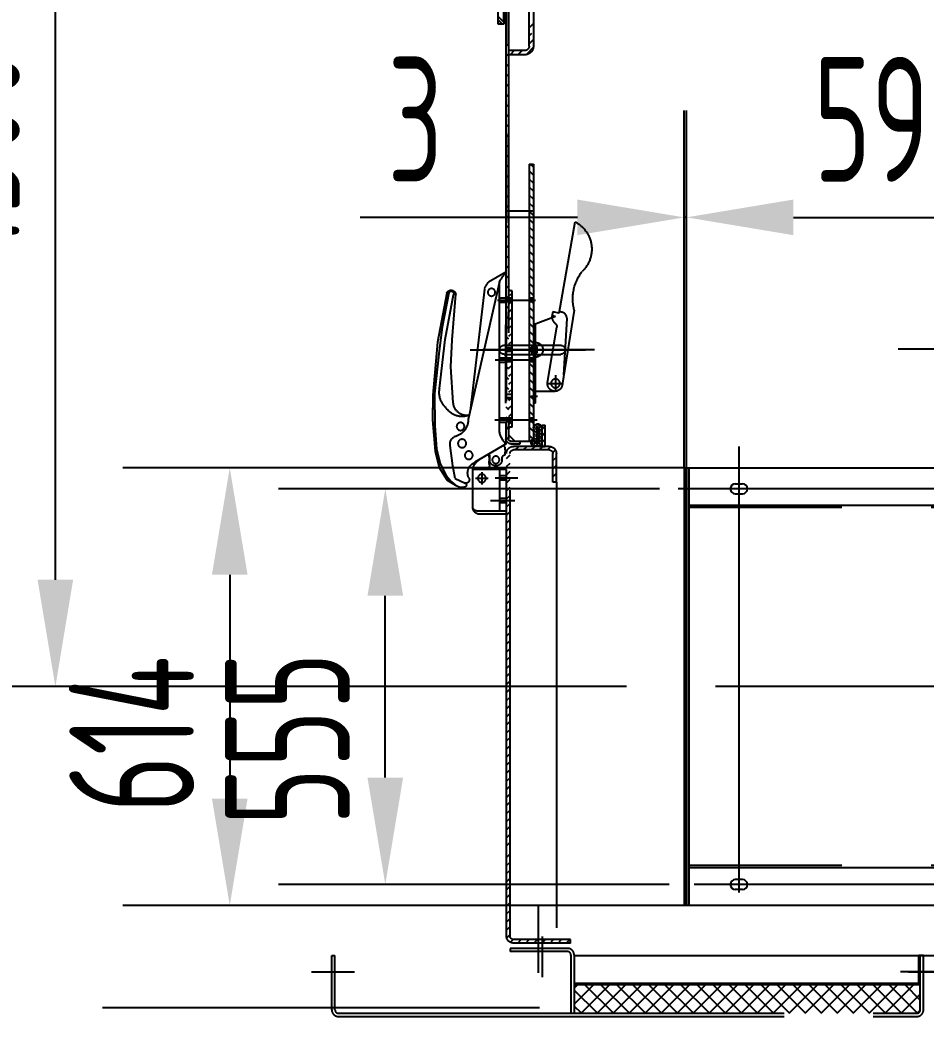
# Model space of a CAD drawing. Header units: millimetres. Extents: x 1934 to 22934, y 25951 to 41379.
# Drawn here: x 6419 to 7690, y 29332 to 30733 of the extents above; entities that cross this region are included whole.
import ezdxf

# ---------------------------------------------------------------- set-up
doc = ezdxf.new("R2010")
doc.units = ezdxf.units.MM
doc.header["$LTSCALE"] = 500
for name, pattern in [('F', [0.75, 0.5, -0.25]), ('G', [2, 1.25, -0.25, 0.25, -0.25]), ('K', [2.5, 1.25, -0.25, 0.25, -0.25, 0.25, -0.25])]:
    doc.linetypes.add(name, pattern=pattern)
for name, color, linetype in [('01', 7, 'Continuous'), ('04', 2, 'F'), ('05', 4, 'G'), ('07', 6, 'K'), ('08', 1, 'Continuous')]:
    doc.layers.add(name, color=color, linetype=linetype)
doc.styles.get("Standard").update_dxf_attribs({"font": 'isocp', "width": 0.707, "bigfont": 'intecad.shx'})
doc.dimstyles.new('INTE', dxfattribs={"dimscale": 50, "dimtxt": 3.5, "dimasz": 3, "dimexe": 3, "dimexo": 0, "dimgap": 1, "dimtad": 1, "dimdsep": 46, "dimtxsty": 'Standard', "dimcen": 0, "dimclrd": 1, "dimclre": 1, "dimclrt": 3, "dimadec": 0, "dimazin": 0, "dimtfac": 1, "dimtmove": 0, "dimatfit": 0, "dimfxl": 1, "dimarcsym": 0})

# ---------------------------------------------------------------- blocks, each defined once
blk = doc.blocks.new('0123adsf')
at = {"layer": '01', "color": 7, "linetype": 'Continuous'}
for p, q in [((-2227.9, -8575.6), (-2227.9, -7961.6)), ((-2227.9, -7961.6), (-1630.9, -7961.6)), ((-1634.9, -7961.6), (-1634.9, -8575.6)), ((-1630.9, -7961.6), (-1630.9, -8575.6)), ((-2159.4, -7984.1), (-2149.4, -7984.1)), ((-1709.4, -7984.1), (-1699.4, -7984.1)), ((-2159.4, -7998.1), (-2149.4, -7998.1)), ((-1709.4, -7998.1), (-1699.4, -7998.1)), ((-1634.9, -8014.6), (-2223.9, -8014.6)), ((-1634.9, -8522.6), (-2223.9, -8522.6)), ((-1630.9, -8575.6), (-2227.9, -8575.6))]:
    blk.add_line(p, q, dxfattribs=at)
at = {"layer": '01'}
for p, q in [((-2223.9, -8575.6), (-2223.9, -7961.6)), ((-2149.4, -8539.1), (-2159.4, -8539.1)), ((-1699.4, -8539.1), (-1709.4, -8539.1)), ((-2149.4, -8553.1), (-2159.4, -8553.1)), ((-1699.4, -8553.1), (-1709.4, -8553.1))]:
    blk.add_line(p, q, dxfattribs=at)
at = {"layer": '01', "color": 7, "linetype": 'Continuous'}
for centre, start, end in [((-2159.4, -7991.1), 90, 270), ((-2149.4, -7991.1), 270, 90), ((-1709.4, -7991.1), 90, 270), ((-1699.4, -7991.1), 270, 90), ((-2159.4, -8546.1), 90, 270), ((-2149.4, -8546.1), 270, 90), ((-1709.4, -8546.1), 90, 270), ((-1699.4, -8546.1), 270, 90)]:
    blk.add_arc(centre, 7, start, end, dxfattribs=at)
at = {"layer": '04', "color": 2, "linetype": 'F'}
for p, q in [((-1634.9, -8017.6), (-2223.9, -8017.6)), ((-1634.9, -8519.6), (-2223.9, -8519.6))]:
    blk.add_line(p, q, dxfattribs=at)
at = {"layer": '05', "color": 4, "linetype": 'G'}
for p, q in [((-2154.4, -7932.1), (-2154.4, -8609.8)), ((-1704.4, -7933.4), (-1704.4, -8606.3)), ((-1614.6, -7991.1), (-2265.9, -7991.1)), ((-1562.1, -8268.6), (-2326.4, -8268.6)), ((-1592, -8546.1), (-2252, -8546.1))]:
    blk.add_line(p, q, dxfattribs=at)
blk = doc.blocks.new('NHB')
at = {"layer": '07', "linetype": 'K'}
h = blk.add_hatch(color=6, dxfattribs=at)
h.paths.add_polyline_path([(36526, 655), (36523.2, 655), (36526.1, 657.5)])
h.paths.add_polyline_path([(36719.6, 655), (36717.2, 655), (36717.2, 657.8)])
at = {"layer": '07', "color": 6, "linetype": 'K'}
for p, q in [((36634.7, 775.8), (36634.7, 690)), ((36634.7, 601.3), (36634.7, 762.9)), ((36690.2, 747.3), (36584.9, 730.3)), ((36686.2, 726.3), (36814.1, 748.4)), ((35802.8, 742.2), (35807.8, 742.2)), ((35802.8, 742.2), (35802.8, 662.2)), ((35802.8, 735.9), (35807.8, 740.9)), ((35802.8, 724.6), (35807.8, 729.6)), ((35807.8, 742.2), (35807.8, 662.2)), ((36587.6, 709.7), (36587.6, 732.3)), ((36599.4, 732.6), (36678.5, 737.3)), ((35802.8, 713.3), (35807.8, 718.3)), ((36449.3, 721.2), (36450.4, 722.2)), ((36449.3, 722.2), (36489.3, 722.2)), ((36449.3, 722.2), (36449.3, 717.2)), ((36449.3, 717.2), (36489.3, 717.2)), ((36456.7, 717.2), (36461.7, 722.2)), ((36468, 717.2), (36473, 722.2)), ((36479.3, 717.2), (36484.3, 722.2)), ((36490.5, 717.1), (36494.3, 720.9)), ((36598.9, 721), (36576.3, 721)), ((36576.5, 690.2), (36576.5, 720.4)), ((36588.9, 709.8), (36666.4, 723)), ((36628.3, 690), (36628.3, 728.3)), ((36641, 690), (36641, 728.3)), ((36681.3, 720.9), (36669.7, 690)), ((36687.8, 717.2), (36680.7, 716)), ((36681.3, 720.9), (36682.1, 716.2)), ((36686.2, 726.3), (36687.8, 717.2)), ((35802.8, 701.9), (35807.8, 706.9)), ((36494.3, 709.6), (36499.1, 714.4)), ((36494.3, 712.2), (36494.3, 662.2)), ((36494.3, 698.3), (36498.8, 702.8)), ((36498.8, 706.7), (36498.8, 702.2)), ((36498.8, 706.7), (36528.8, 706.7)), ((36498.8, 705), (36500.6, 706.7)), ((36498.8, 702.2), (36528.8, 702.2)), ((36499.3, 712.2), (36499.3, 662.2)), ((36502, 700.2), (36500.3, 701.8)), ((36502, 700.2), (36503.8, 702)), ((36505.1, 702.2), (36509.6, 706.7)), ((36506.9, 700.2), (36505.1, 702)), ((36506.9, 700.2), (36508.7, 702)), ((36511.8, 700.2), (36510, 702)), ((36511.8, 700.2), (36513.6, 702)), ((36514.1, 702.2), (36518.6, 706.7)), ((36516.8, 700.2), (36515, 702)), ((36516.8, 700.2), (36518.6, 702)), ((36521.7, 700.2), (36519.9, 702)), ((36521.7, 700.2), (36523.5, 702)), ((36523.3, 702.5), (36527.5, 706.7)), ((36526.7, 700.2), (36524.9, 702)), ((36526.7, 700.2), (36527.9, 701.4)), ((36528.8, 702.2), (36528.8, 706.7)), ((35761, 697.2), (35856.2, 697.2)), ((35802.8, 690.6), (35807.8, 695.6)), ((36494.3, 687), (36499.3, 692)), ((36499.5, 697.7), (36498.8, 698.4)), ((36499.5, 692.8), (36498.8, 693.4)), ((36499.5, 697.7), (36501.3, 699.5)), ((36499.5, 692.8), (36501.3, 694.6)), ((36502, 695.3), (36500.2, 697.1)), ((36502, 690.3), (36500.2, 692.1)), ((36500.4, 688.7), (36501.3, 689.6)), ((36502, 695.3), (36503.8, 697.1)), ((36502, 690.3), (36503.8, 692.1)), ((36504.4, 697.7), (36502.6, 699.5)), ((36503.8, 693.4), (36502.6, 694.6)), ((36504.4, 687.9), (36502.6, 689.6)), ((36503.5, 686.9), (36503.8, 687.2)), ((36503.8, 694.2), (36503.8, 692.8)), ((36504.4, 697.7), (36506.2, 699.5)), ((36504.4, 687.9), (36506.2, 689.6)), ((36505.3, 696.8), (36505.1, 697.1)), ((36505.5, 686.8), (36505.1, 687.2)), ((36506.9, 690.3), (36505.3, 691.9)), ((36505.8, 694.2), (36506.2, 694.6)), ((36505.8, 694.2), (36505.8, 692.8)), ((36506.4, 671.5), (36506.4, 690)), ((36894.8, 690), (36506.4, 690)), ((36506.8, 697.2), (36525.2, 697.2)), ((36506.8, 695.2), (36525.2, 695.2)), ((36506.9, 690.3), (36507.5, 691)), ((36507.5, 691), (36508.7, 692.1)), ((36509.4, 697.7), (36507.6, 699.5)), ((36509.4, 692.8), (36507.6, 694.6)), ((36508.9, 688.3), (36507.6, 689.6)), ((36508.9, 690), (36514.9, 684)), ((36509.4, 697.7), (36511.2, 699.5)), ((36509.4, 692.8), (36511.2, 694.6)), ((36511.8, 690.3), (36510, 692.1)), ((36511.8, 690.3), (36513.6, 692.1)), ((36514.3, 697.7), (36512.5, 699.5)), ((36514.3, 692.8), (36512.5, 694.6)), ((36514.3, 697.7), (36516.1, 699.5)), ((36514.3, 692.8), (36516.1, 694.6)), ((36516.8, 690.3), (36515, 692.1)), ((36516.8, 690.3), (36518.6, 692.1)), ((36519.3, 697.7), (36517.5, 699.5)), ((36519.3, 692.8), (36517.5, 694.6)), ((36519.3, 697.7), (36521, 699.5)), ((36519.3, 692.8), (36521, 694.6)), ((36521.7, 690.3), (36519.9, 692.1)), ((36520.1, 690), (36526.1, 684)), ((36521.7, 690.3), (36523.5, 692.1)), ((36524.2, 697.7), (36522.4, 699.5)), ((36524.2, 692.8), (36522.4, 694.6)), ((36524.2, 697.7), (36526, 699.5)), ((36524.2, 692.8), (36526, 694.6)), ((36526.5, 690.5), (36524.9, 692.1)), ((36526.7, 695.3), (36526.1, 695.8)), ((36526.7, 695.3), (36528.5, 697.1)), ((36526.9, 690.6), (36528.5, 692.1)), ((36529.1, 697.7), (36527.3, 699.5)), ((36529.1, 692.8), (36527.3, 694.6)), ((36529.1, 697.7), (36530.3, 698.9)), ((36529.1, 692.8), (36530.5, 694.1)), ((36530.9, 696), (36529.8, 697.1)), ((36531.4, 690), (36533.8, 687.6)), ((36533.8, 689.9), (36533.8, 684)), ((36534, 689.9), (36534, 684)), ((36536.3, 636.1), (36536.3, 695.3)), ((36538.5, 689.9), (36538.5, 684)), ((36538.8, 689.9), (36538.8, 684)), ((36542.6, 690), (36548.6, 684)), ((36553.8, 690), (36559.8, 684)), ((36560, 693), (36576.5, 693)), ((36560, 693), (36560, 690)), ((36565, 690), (36571, 684)), ((36566.6, 690), (36566.6, 693)), ((36569.6, 686.7), (36569.6, 695.7)), ((36572.6, 690), (36572.6, 693)), ((36576.3, 690), (36582.3, 684)), ((36576.5, 693), (36670.9, 693)), ((36587.5, 690), (36593.5, 684)), ((36598.7, 690), (36604.7, 684)), ((36610, 690), (36616, 684)), ((36617.9, 689.9), (36617.9, 684)), ((36618.1, 689.9), (36618.1, 684)), ((36620.4, 636.3), (36620.4, 691.5)), ((36622.6, 689.9), (36622.6, 684)), ((36622.9, 689.9), (36622.9, 684)), ((36628.3, 651.5), (36628.3, 696.4)), ((36628.3, 688.4), (36641.1, 688.4)), ((36630.6, 695.2), (36638.7, 695.2)), ((36630.6, 695.2), (36630.6, 693)), ((36630.6, 693), (36638.7, 693)), ((36631.7, 693.5), (36631.7, 690)), ((36632.2, 690), (36632.2, 684)), ((36632.4, 690), (36632.4, 684)), ((36636.9, 690), (36636.9, 684)), ((36637.2, 690), (36637.2, 684)), ((36637.7, 693.5), (36637.7, 690)), ((36638.7, 695.2), (36638.7, 693)), ((36641, 651.5), (36641.1, 696.4)), ((36643.6, 690), (36649.6, 684)), ((36654.9, 690), (36660.9, 684)), ((36666.1, 690), (36672.1, 684)), ((36677.3, 690), (36683.3, 684)), ((36688.5, 690), (36694.5, 684)), ((36699.8, 690), (36702, 687.8)), ((36702, 689.9), (36702, 684)), ((36702.2, 689.9), (36702.2, 684)), ((36704.5, 639.8), (36704.5, 693)), ((36706.7, 689.9), (36706.7, 684)), ((36707, 689.9), (36707, 684)), ((36711, 690), (36717, 684)), ((36722.2, 690), (36728.2, 684)), ((36733.4, 690), (36739.4, 684)), ((36744.7, 690), (36750.7, 684)), ((36755.9, 690), (36761.9, 684)), ((36767.1, 690), (36773.1, 684)), ((36778.3, 690), (36784.3, 684)), ((36789.6, 690), (36795.6, 684)), ((36800.8, 690), (36806.8, 684)), ((36812, 690), (36818, 684)), ((36823.2, 690), (36829.2, 684)), ((36829.1, 690), (36829.1, 651.5)), ((36834.5, 690), (36840.5, 684)), ((36845.7, 690), (36851.7, 684)), ((36856.9, 690), (36862.9, 684)), ((36868.1, 690), (36874.1, 684)), ((36879.4, 690), (36885.4, 684)), ((36890.6, 690), (36894.9, 685.7)), ((36894.7, 688.5), (36894.8, 688.6)), ((36894.8, 688.4), (36894.7, 688.5)), ((36894.7, 688.5), (36894.7, 688.5)), ((36894.7, 688.5), (36894.7, 688.5)), ((36894.9, 689.9), (36894.8, 690)), ((36894.8, 689.5), (36894.9, 689.6)), ((36894.8, 689.4), (36894.8, 689.5)), ((36894.8, 689.3), (36894.8, 689.4)), ((36894.8, 689.2), (36894.8, 689.3)), ((36894.8, 689.3), (36894.8, 689.3)), ((36894.8, 689.1), (36894.8, 689.2)), ((36894.8, 689.2), (36894.8, 689.2)), ((36894.8, 689), (36894.8, 689.1)), ((36894.8, 689.1), (36894.8, 689.1)), ((36894.9, 688.9), (36894.8, 689)), ((36894.8, 689), (36894.8, 689)), ((36894.8, 688.7), (36894.8, 688.8)), ((36894.8, 688.8), (36894.9, 688.8)), ((36894.8, 688.6), (36894.8, 688.7)), ((36894.8, 688.7), (36894.8, 688.7)), ((36894.8, 688.6), (36894.8, 688.6)), ((36894.8, 688.3), (36894.8, 688.4)), ((36894.8, 688.4), (36894.8, 688.4)), ((36894.8, 688.2), (36894.8, 688.3)), ((36894.8, 688.3), (36894.8, 688.3)), ((36894.9, 688.2), (36894.8, 688.2)), ((36894.8, 688), (36894.9, 688.1)), ((36894.8, 687.9), (36894.8, 688)), ((36894.8, 688), (36894.8, 688)), ((36894.8, 687.8), (36894.8, 687.9)), ((36894.8, 687.9), (36894.8, 687.9)), ((36894.8, 687.7), (36894.8, 687.8)), ((36894.8, 687.8), (36894.8, 687.8)), ((36894.8, 687.5), (36894.8, 687.7)), ((36894.8, 687.7), (36894.8, 687.7)), ((36894.8, 687.4), (36894.8, 687.5)), ((36894.9, 687.1), (36894.8, 687.4)), ((36894.9, 689.8), (36894.9, 689.9)), ((36894.9, 689.7), (36894.9, 689.8)), ((36894.9, 689.6), (36894.9, 689.7)), ((36894.9, 688.8), (36894.9, 688.9)), ((36894.9, 688.9), (36894.9, 688.9)), ((36894.9, 688.1), (36894.9, 688.2)), ((36894.9, 688.1), (36894.9, 688.1)), ((36894.9, 686.6), (36894.9, 687.1)), ((36894.9, 686), (36894.9, 686.6)), ((37058.5, 689.9), (37048.4, 679.8)), ((37258.9, 690), (37060.3, 690)), ((37069.9, 690), (37063.9, 684)), ((37078.3, 687.2), (37075.1, 684)), ((37092.3, 690), (37086.3, 684)), ((35802.8, 679.3), (35807.8, 684.3)), ((35802.8, 668), (35807.8, 673)), ((36494.3, 675.7), (36499.3, 680.7)), ((36894.8, 684), (36506.4, 684)), ((36634.7, 683), (36634.7, 618.9)), ((36894.8, 684), (36894.9, 685.1)), ((36894.9, 685.1), (36894.9, 686)), ((37048.3, 678), (37048.3, 655)), ((37054.3, 674.4), (37048.3, 668.4)), ((37054.3, 678), (37054.3, 655)), ((37060.3, 684), (37251.9, 684)), ((35803.9, 657.7), (35807.9, 661.7)), ((36423.5, 629.7), (36423.5, 664.1)), ((36455.3, 636.3), (36455.3, 668.1)), ((36494.3, 664.4), (36499.3, 669.4)), ((36502.9, 658.5), (36502.9, 671.5)), ((36502.9, 671.5), (36506.4, 671.5)), ((36502.9, 658.5), (36502.9, 671.5)), ((36506.4, 658.5), (36506.4, 671.5)), ((36506.4, 664), (36515.5, 655)), ((36526.1, 660), (36526, 655)), ((36526.1, 660), (36717.2, 660)), ((36533.8, 659.1), (36529.7, 655)), ((36533.8, 660), (36533.8, 651.5)), ((36534, 660), (36534, 651.5)), ((36538.5, 660), (36538.5, 651.5)), ((36538.8, 660), (36538.8, 651.5)), ((36545.9, 660), (36540.9, 655)), ((36557.2, 660), (36552.2, 655)), ((36567.1, 658.7), (36563.4, 655)), ((36567.1, 660), (36567.1, 651.5)), ((36567.3, 660), (36567.3, 651.5)), ((36571.8, 660), (36571.8, 651.5)), ((36572.1, 660), (36572.1, 651.5)), ((36579.6, 660), (36574.6, 655)), ((36590.9, 660), (36585.9, 655)), ((36602.1, 660), (36597.1, 655)), ((36613.3, 660), (36608.3, 655)), ((36617.9, 660), (36617.9, 651.5)), ((36618.1, 660), (36618.1, 651.5)), ((36622.6, 660), (36622.6, 651.5)), ((36622.9, 660), (36622.9, 651.5)), ((36632.3, 660), (36632.3, 651.5)), ((36632.5, 660), (36632.5, 651.5)), ((36637, 660), (36637, 651.5)), ((36637.3, 660), (36637.3, 651.5)), ((36647, 660), (36642, 655)), ((36658.2, 660), (36653.2, 655)), ((36669.4, 660), (36664.4, 655)), ((36680.7, 660), (36675.7, 655)), ((36691.9, 660), (36686.9, 655)), ((36702, 658.9), (36698.1, 655)), ((36702, 660), (36702, 651.5)), ((36702.2, 660), (36702.2, 651.5)), ((36706.7, 660), (36706.7, 651.5)), ((36707, 660), (36707, 651.5)), ((36714.3, 660), (36709.3, 655)), ((36717.2, 660), (36717.2, 655)), ((37054.3, 663.2), (37048.3, 657.2)), ((35810.1, 652.6), (35814.7, 657.2)), ((35812.8, 657.2), (36489.3, 657.2)), ((35812.8, 652.2), (37999.8, 652.2)), ((35821, 652.2), (35826, 657.2)), ((35832.3, 652.2), (35837.3, 657.2)), ((35843.6, 652.2), (35848.6, 657.2)), ((35854.9, 652.2), (35859.9, 657.2)), ((35866.3, 652.2), (35871.3, 657.2)), ((35877.6, 652.2), (35882.6, 657.2)), ((35888.9, 652.2), (35893.9, 657.2)), ((35900.2, 652.2), (35905.2, 657.2)), ((35911.5, 652.2), (35916.5, 657.2)), ((35922.8, 652.2), (35927.8, 657.2)), ((35939.1, 652.2), (35944.1, 657.2)), ((35950.5, 652.2), (35955.5, 657.2)), ((35961.8, 652.2), (35966.8, 657.2)), ((35973.1, 652.2), (35978.1, 657.2)), ((35984.4, 652.2), (35989.4, 657.2)), ((35995.7, 652.2), (36000.7, 657.2)), ((36007, 652.2), (36012, 657.2)), ((36018.3, 652.2), (36023.3, 657.2)), ((36029.7, 652.2), (36034.7, 657.2)), ((36041, 652.2), (36046, 657.2)), ((36052.3, 652.2), (36057.3, 657.2)), ((36063.6, 652.2), (36068.6, 657.2)), ((36074.9, 652.2), (36079.9, 657.2)), ((36086.2, 652.2), (36091.2, 657.2)), ((36097.5, 652.2), (36102.5, 657.2)), ((36108.8, 652.2), (36113.8, 657.2)), ((36120.2, 652.2), (36125.2, 657.2)), ((36131.5, 652.2), (36136.5, 657.2)), ((36142.8, 652.2), (36147.8, 657.2)), ((36154.1, 652.2), (36159.1, 657.2)), ((36165.4, 652.2), (36170.4, 657.2)), ((36176.7, 652.2), (36181.7, 657.2)), ((36188, 652.2), (36193, 657.2)), ((36199.4, 652.2), (36204.4, 657.2)), ((36210.7, 652.2), (36215.7, 657.2)), ((36222, 652.2), (36227, 657.2)), ((36233.3, 652.2), (36238.3, 657.2)), ((36244.6, 652.2), (36249.6, 657.2)), ((36255.9, 652.2), (36260.9, 657.2)), ((36267.2, 652.2), (36272.2, 657.2)), ((36278.6, 652.2), (36283.6, 657.2)), ((36289.9, 652.2), (36294.9, 657.2)), ((36301.2, 652.2), (36306.2, 657.2)), ((36312.5, 652.2), (36317.5, 657.2)), ((36323.8, 652.2), (36328.8, 657.2)), ((36335.1, 652.2), (36340.1, 657.2)), ((36346.4, 652.2), (36351.4, 657.2)), ((36357.8, 652.2), (36362.8, 657.2)), ((36369.1, 652.2), (36374.1, 657.2)), ((36380.4, 652.2), (36385.4, 657.2)), ((36391.7, 652.2), (36396.7, 657.2)), ((36403, 652.2), (36408, 657.2)), ((36404, 652.2), (36404, 614.9)), ((36404, 652.2), (36466.8, 652.2)), ((36408.6, 652.2), (36408.6, 610.1)), ((36414.3, 652.2), (36419.3, 657.2)), ((36420.5, 643), (36420.5, 652.2)), ((36425.6, 652.2), (36430.6, 657.2)), ((36426.5, 643), (36426.5, 652.2)), ((36436.9, 652.2), (36441.9, 657.2)), ((36448.3, 652.2), (36453.3, 657.2)), ((36452.3, 643), (36452.3, 652.2)), ((36458.3, 643), (36458.3, 652.2)), ((36459.6, 652.2), (36464.6, 657.2)), ((36466.8, 652.2), (36466.8, 604.9)), ((36470.9, 652.2), (36475.9, 657.2)), ((36502.9, 651.6), (36476.9, 607.8)), ((36482.2, 652.2), (36487.2, 657.2)), ((37283.3, 651.5), (36502.9, 651.5)), ((36512.3, 651.5), (36508.8, 655)), ((37283.3, 655), (36509.9, 655)), ((36526.4, 651.5), (36522.9, 655)), ((36526.1, 657.5), (36523.2, 655)), ((36526, 655), (36528, 655)), ((36533.3, 642.5), (36533.3, 651.6)), ((36540.5, 651.5), (36538.5, 653.5)), ((36539.3, 642.5), (36539.3, 651.6)), ((36554.7, 651.5), (36551.2, 655)), ((36560, 651.5), (36669.7, 651.5)), ((36566.6, 653.8), (36565.4, 655)), ((36583, 651.5), (36579.5, 655)), ((36597.2, 651.5), (36593.7, 655)), ((36611.3, 651.5), (36607.8, 655)), ((36617.4, 642.5), (36617.4, 651.5)), ((36625.4, 651.5), (36622.6, 654.3)), ((36623.4, 642.5), (36623.4, 651.5)), ((36628.3, 648.8), (36628.3, 651.5)), ((36639.6, 651.5), (36636.1, 655)), ((36641, 648.8), (36641, 651.5)), ((36653.7, 651.5), (36650.2, 655)), ((36667.9, 651.5), (36664.4, 655)), ((36682, 651.5), (36678.5, 655)), ((36696.2, 651.5), (36692.7, 655)), ((36701.5, 642.5), (36701.5, 651.5)), ((36710.3, 651.5), (36706.8, 655)), ((36707.5, 642.5), (36707.5, 651.5)), ((36717.2, 657.8), (36719.6, 655)), ((36724.4, 651.5), (36720.9, 655)), ((36743.5, 651.4), (36729.4, 626.9)), ((36738.6, 651.5), (36735.1, 655)), ((36752.7, 651.5), (36749.2, 655)), ((36766.9, 651.5), (36763.4, 655)), ((36781, 651.5), (36777.5, 655)), ((36795.2, 651.5), (36791.7, 655)), ((36809.3, 651.5), (36805.8, 655)), ((36823.4, 651.5), (36819.9, 655)), ((36837.6, 651.5), (36834.1, 655)), ((36851.7, 651.5), (36848.2, 655)), ((36865.9, 651.5), (36862.4, 655)), ((36880, 651.5), (36876.5, 655)), ((36894.1, 651.5), (36890.6, 655)), ((36908.3, 651.5), (36904.8, 655)), ((36922.4, 651.5), (36918.9, 655)), ((36936.6, 651.5), (36933.1, 655)), ((36950.7, 651.5), (36947.2, 655)), ((36964.9, 651.5), (36961.4, 655)), ((36979, 651.5), (36975.5, 655)), ((36993.1, 651.5), (36989.6, 655)), ((37007.3, 651.5), (37003.8, 655)), ((37021.4, 651.5), (37017.9, 655)), ((37035.6, 651.5), (37032.1, 655)), ((37049.7, 651.5), (37046.2, 655)), ((37063.9, 651.5), (37060.4, 655)), ((37223.2, 648.5), (37091.3, 648.5)), ((37091.3, 648.5), (37091.3, 640.5)), ((37097.5, 640.5), (37091.3, 646.7)), ((37102, 640.5), (37094, 648.5)), ((37096.3, 648.5), (37096.3, 651.5)), ((37096.3, 648.5), (37220.3, 648.5)), ((37096.5, 648.5), (37097.3, 651.5)), ((36408.6, 643), (36466.8, 643)), ((36521, 642.5), (36729.9, 642.5)), ((36729.9, 642.5), (36536.9, 598.6)), ((37093, 640.5), (37091.3, 642.2)), ((37091.3, 640.5), (37223.2, 640.5)), ((36463.3, 617.8), (36445.7, 617.8)), ((36454.5, 609), (36454.5, 626.6)), ((36480.8, 628.7), (36488.3, 627.1)), ((36719.9, 621.6), (36549.3, 601.4)), ((36414, 604.9), (36466.8, 604.9)), ((36442.2, 586.7), (36441.9, 593.2)), ((36454.4, 580.4), (36447.6, 594.3)), ((36444.7, 580.6), (36442.2, 586.7)), ((36449.5, 575.1), (36444.7, 580.6)), ((36452, 569.2), (36444.7, 580.6)), ((36458.3, 567.7), (36449.5, 575.1)), ((36454.4, 580.4), (36472.2, 576.8)), ((36472.2, 576.8), (36500.6, 573.5)), ((36560.4, 577.6), (36610.9, 574)), ((36610.9, 574), (36648.6, 576.1)), ((36648.6, 576.1), (36712.8, 581.2)), ((36649.3, 566.1), (36711.8, 577.8)), ((36469.6, 557.9), (36452, 569.2)), ((36474.6, 559.1), (36458.3, 567.7)), ((36580.5, 558.5), (36649.3, 566.1)), ((36666.4, 562), (36633.2, 557.7)), ((36714.3, 568.5), (36645.2, 555.6)), ((36714.5, 571.5), (36666.4, 562)), ((36492.5, 552.1), (36469.6, 557.9)), ((36496, 553.9), (36474.6, 559.1)), ((36536.5, 548.6), (36492.5, 552.1)), ((36528.6, 551.9), (36496, 553.9)), ((36573.1, 551.4), (36528.6, 551.9)), ((36571.2, 548.8), (36536.5, 548.6)), ((36645.2, 555.6), (36571.2, 548.8)), ((36633.2, 557.7), (36573.1, 551.4))]:
    blk.add_line(p, q, dxfattribs=at)
at = {"layer": '07'}
blk.add_line((36449.3, 722.2), (35807.8, 722.2), dxfattribs=at)
at = {"layer": '07', "color": 6, "linetype": 'K'}
for centre, radius in [((36587.6, 721), 6.22), ((36480.4, 637.3), 5.1), ((36715.3, 631.2), 5.25), ((36454.5, 617.8), 5.75), ((36486.8, 599.4), 5.64), ((36503.4, 590), 5.81), ((36527.2, 587.8), 5.51)]:
    blk.add_circle(centre, radius, dxfattribs=at)
for centre, radius, start, end in [((36775.7, 728.6), 43.2, 27.4073, 136.5313), ((36706, 808.5), 63.2, 255.5346, 307.4198), ((36586.5, 720.4), 10, 99.1603, 180), ((36634.7, 728.3), 6.35, 0, 180), ((36489.3, 712.2), 10, 0, 90), ((36489.3, 712.2), 5, 0, 90), ((36587.4, 720.6), 10.9, 187.8717, 278.2291), ((36501.8, 699.2), 3, 90, 180), ((36501.8, 699.2), 3, 90, 180), ((36524.9, 696.2), 6, 270, 90), ((36634.7, 693), 10.3, 343.0045, 196.9955), ((36504.8, 692.7), 6, 180, 324.051), ((36506.8, 694.2), 3, 90, 180), ((36504.8, 692.8), 1, 180, 0), ((36506.8, 694.2), 1, 90, 180), ((36511.7, 687.7), 2.5, 90, 144.051), ((36525.2, 696.2), 1, 270, 90), ((36632.4, 689.2), 4.14, 114.5694, 194.1101), ((36637, 689.2), 4.14, 348.4609, 65.4306), ((37060.3, 678), 12, 90, 180), ((37060.3, 678), 6, 90, 180), ((35812.8, 662.2), 10, 180, 240), ((35812.8, 662.2), 5, 180, 270), ((36489.3, 662.2), 5, 270, 0), ((36489.3, 662.2), 10, 270, 0), ((36509.9, 658.5), 7, 180, 270), ((36509.9, 658.5), 3.5, 180, 270), ((35812.8, 662.2), 10, 240, 270), ((36480.4, 637.3), 8.63, 76.5931, 272.4155), ((36524, 671), 28.7, 222.583, 263.9131), ((36634.7, 648.8), 6.35, 180, 0), ((36683.6, 727.2), 96.5, 298.6771, 308.3292), ((36708.9, 652.3), 32.6, 289.8041, 308.9653), ((36414, 614.9), 10, 180, 270), ((36414.9, 611.3), 6.34, 190.7602, 269.178), ((36461.6, 614.5), 16.7, 249.9859, 336.328), ((36462.5, 626.7), 22.2, 281.2933, 324.2152), ((36444.9, 593), 3, 26.0833, 188.6026), ((36452.5, 595.3), 4.87, 44.9742, 195.8082), ((36536.9, 573.9), 24.7, 90.0207, 168.0056), ((36568.1, 590.2), 27, 158.7287, 236.0173), ((36561.5, 596.5), 18.9, 169.3715, 266.7294), ((36503, 584.3), 11.1, 257.3839, 331.4651), ((36713.4, 574.8), 3.46, 273.3305, 116.7613), ((36711.7, 574.6), 6.65, 293.2919, 81.685), ((36574.8, 587), 29, 221.3195, 281.2134)]:
    blk.add_arc(centre, radius, start, end, dxfattribs=at)
for points, knots in [([(36678.5, 737.3), (36680.2, 736.9), (36683.2, 736.2), (36686.5, 733.3), (36687.5, 729.8), (36687.8, 727.7), (36688, 726.6)], [0, 0, 0, 0, 5.063247, 9.263865, 12.338741, 15.743424, 15.743424, 15.743424, 15.743424]), ([(36680.7, 716), (36678.9, 716.2), (36675.7, 716.7), (36672.3, 719.8), (36669.7, 722.7), (36667.4, 722.9), (36666.4, 723)], [0, 0, 0, 0, 5.227642, 9.616807, 13.382534, 16.36961, 16.36961, 16.36961, 16.36961]), ([(36500.6, 647.7), (36500, 648.2), (36499, 649.1), (36497.3, 650.3), (36495.7, 650.1), (36494.4, 650.2), (36493.5, 650.2), (36492.9, 650.2), (36492.1, 650.2), (36491.1, 650.2), (36489.9, 650.1), (36489, 650.1), (36488.1, 650.1), (36487.7, 650.1), (36487, 650.2), (36486.9, 649.2), (36486.3, 648.7), (36486.3, 648), (36485.9, 647.6), (36485.6, 647.2), (36484.9, 646.1), (36483.6, 645.6), (36482.5, 645.7), (36482.4, 645.7)], [0, 0, 0, 0, 2.261436, 4.160168, 5.695822, 7.110322, 7.918286, 8.403066, 9.08983, 10.342167, 11.352921, 12.605258, 13.090038, 13.857595, 14.019192, 14.960797, 15.778279, 16.365989, 16.94826, 17.522111, 17.902974, 20.789855, 21.084049, 21.084049, 21.084049, 21.084049]), ([(36466.8, 627.6), (36467.7, 627.4), (36469.5, 627.2), (36471.1, 628.7), (36472.9, 629.3), (36474.1, 627.7), (36475.8, 628.5), (36477.6, 627.5), (36479.6, 628.8), (36482, 628.6), (36483.6, 628.9), (36485, 628.8), (36486.3, 628.9), (36488, 628.6), (36488.2, 627.5), (36488.3, 627.1)], [0, 0, 0, 0, 2.451134, 5.375445, 6.127513, 7.868326, 9.897743, 10.735699, 13.842233, 15.874784, 17.742739, 18.870195, 19.997651, 21.851776, 23.126211, 23.126211, 23.126211, 23.126211])]:
    blk.add_open_spline(points, degree=3, knots=knots, dxfattribs=at)
blk = doc.blocks.new('CB')
at = {"layer": '07', "linetype": 'K'}
h = blk.add_hatch(dxfattribs=at)
h.set_pattern_fill('ANSI37', color=6, scale=5, style=0)
h.set_pattern_definition([(135, (35550.628, -1405.669), (11.22532, 11.22532), []), (45, (35550.628, -1405.669), (11.22532, -11.22532), [])])
edge = h.paths.add_edge_path()
edge.add_line((33382.4, -2.9), (33382.4, -42.9))
edge.add_line((33382.4, -42.9), (33862.9, -42.9))
edge.add_arc((33862.9, -37.9), 5, 270, 360)
edge.add_line((33867.9, -37.9), (33867.9, -2.9))
edge.add_line((33867.9, -2.9), (33382.4, -2.9))
at = {"layer": '07', "color": 6, "linetype": 'K'}
for p, q in [((33337.4, 64.7), (33337.4, 8)), ((33292.4, 48.2), (33292.4, 43.7)), ((33372.9, 48.2), (33292.4, 48.2)), ((33372.9, 43.7), (33292.4, 43.7)), ((33042.4, -37.9), (33042.4, 38.2)), ((33042.4, 38.2), (33046.9, 38.2)), ((33046.9, -37.9), (33046.9, 38.2)), ((33377.9, 38.7), (33377.9, -42.9)), ((33382.4, 38.7), (33382.4, -42.9)), ((33382.4, 38.2), (38771.9, 38.2)), ((33865.9, -0.9), (33865.9, 38.2)), ((33867.9, 38.2), (33865.9, 38.2)), ((33867.9, -37.9), (33867.9, 38.2)), ((33872.4, 38.2), (33867.9, 38.2)), ((33872.4, -37.9), (33872.4, 38.2)), ((33014.1, 15.2), (33074.5, 15.2)), ((33900.7, 15.2), (33840.3, 15.2)), ((33851.1, 15.2), (33911.5, 15.2)), ((33865.9, -0.9), (33382.4, -0.9)), ((33867.9, -2.9), (33382.4, -2.9)), ((33051.9, -42.9), (33862.9, -42.9)), ((33051.9, -47.4), (33862.9, -47.4))]:
    blk.add_line(p, q, dxfattribs=at)
for centre, radius, start, end in [((33372.9, 38.7), 9.5, 0, 90), ((33372.9, 38.7), 5, 0, 90), ((33051.9, -37.9), 9.5, 180, 270), ((33051.9, -37.9), 5, 180, 270), ((33862.9, -37.9), 9.5, 270, 0), ((33862.9, -37.9), 5, 270, 0)]:
    blk.add_arc(centre, radius, start, end, dxfattribs=at)
blk = doc.blocks.new('*D898')
at = {"layer": '08', "color": 1, "lineweight": -2, "ltscale": 1.25}
for p, q in [((7351.3, 30105.2), (7351.3, 30606.2)), ((7354.3, 30105.2), (7354.3, 30606.2)), ((7201.3, 30456.2), (6896.7, 30456.2)), ((7354.3, 30456.2), (7351.3, 30456.2)), ((7504.3, 30456.2), (7654.3, 30456.2))]:
    blk.add_line(p, q, dxfattribs=at)
at = {"layer": '08', "color": 1, "ltscale": 1.25}
for points in [[(7201.3, 30481.2), (7201.3, 30431.2), (7351.3, 30456.2)], [(7504.3, 30481.2), (7504.3, 30431.2), (7354.3, 30456.2)]]:
    blk.add_solid(points, dxfattribs=at)
at = {"layer": 'Defpoints', "color": 0, "ltscale": 1.25}
for p in [(7351.3, 30456.2), (7351.3, 30105.2), (7354.3, 30105.2)]:
    blk.add_point(p, dxfattribs=at)
at = {"layer": '08', "color": 3, "ltscale": 1.25, "insert": (6974, 30593.7), "char_height": 175, "attachment_point": 5}
blk.add_mtext('3', dxfattribs=at)
blk = doc.blocks.new('*D899')
at = {"layer": '08', "color": 1, "lineweight": -2, "ltscale": 1.25}
for p, q in [((7354.3, 30105.2), (7354.3, 30606.2)), ((7951.3, 30105.2), (7951.3, 30606.2)), ((7504.3, 30456.2), (7801.3, 30456.2))]:
    blk.add_line(p, q, dxfattribs=at)
at = {"layer": '08', "color": 1, "ltscale": 1.25}
for points in [[(7504.3, 30481.2), (7504.3, 30431.2), (7354.3, 30456.2)], [(7801.3, 30481.2), (7801.3, 30431.2), (7951.3, 30456.2)]]:
    blk.add_solid(points, dxfattribs=at)
at = {"layer": 'Defpoints', "color": 0, "ltscale": 1.25}
for p in [(7951.3, 30456.2), (7354.3, 30105.2), (7951.3, 30105.2)]:
    blk.add_point(p, dxfattribs=at)
at = {"layer": '08', "color": 3, "ltscale": 1.25, "insert": (7652.8, 30593.7), "char_height": 175, "attachment_point": 5}
blk.add_mtext('597', dxfattribs=at)
blk = doc.blocks.new('*D901')
at = {"layer": '08', "color": 1, "lineweight": -2, "ltscale": 1.25}
for p, q in [((7951.3, 30255.7), (7951.3, 30421.6)), ((7954.3, 30255.7), (7954.3, 30421.6)), ((7801.3, 30271.6), (7651.3, 30271.6)), ((7951.3, 30271.6), (7954.3, 30271.6)), ((8104.3, 30271.6), (8408.9, 30271.6))]:
    blk.add_line(p, q, dxfattribs=at)
at = {"layer": '08', "color": 1, "ltscale": 1.25}
for points in [[(7801.3, 30296.6), (7801.3, 30246.6), (7951.3, 30271.6)], [(8104.3, 30296.6), (8104.3, 30246.6), (7954.3, 30271.6)]]:
    blk.add_solid(points, dxfattribs=at)
at = {"layer": 'Defpoints', "color": 0, "ltscale": 1.25}
for p in [(7954.3, 30271.6), (7951.3, 30255.7), (7954.3, 30255.7)]:
    blk.add_point(p, dxfattribs=at)
at = {"layer": '08', "color": 3, "ltscale": 1.25, "insert": (8331.6, 30409.1), "char_height": 175, "attachment_point": 5}
blk.add_mtext('3', dxfattribs=at)
blk = doc.blocks.new('*D909')
at = {"layer": '08', "color": 1, "lineweight": -2, "ltscale": 1.25}
for p, q in [((7316.3, 30075.7), (6781.9, 30075.7)), ((6931.9, 29670.7), (6931.9, 29925.7)), ((7330.2, 29520.7), (6781.9, 29520.7))]:
    blk.add_line(p, q, dxfattribs=at)
at = {"layer": '08', "color": 1, "ltscale": 1.25}
for points in [[(6906.9, 29925.7), (6956.9, 29925.7), (6931.9, 30075.7)], [(6906.9, 29670.7), (6956.9, 29670.7), (6931.9, 29520.7)]]:
    blk.add_solid(points, dxfattribs=at)
at = {"layer": 'Defpoints', "color": 0, "ltscale": 1.25}
for p in [(6931.9, 30075.7), (7316.3, 30075.7), (7330.2, 29520.7)]:
    blk.add_point(p, dxfattribs=at)
at = {"layer": '08', "color": 3, "ltscale": 1.25, "insert": (6794.4, 29725), "char_height": 175, "attachment_point": 5, "rotation": 90}
blk.add_mtext('555', dxfattribs=at)
blk = doc.blocks.new('*D910')
at = {"layer": '08', "color": 1, "lineweight": -2, "ltscale": 1.25}
for p, q in [((7351.3, 30105.2), (6563.7, 30105.2)), ((6713.7, 29955.2), (6713.7, 29641.2)), ((7351.3, 29491.2), (6563.7, 29491.2))]:
    blk.add_line(p, q, dxfattribs=at)
at = {"layer": '08', "color": 1, "ltscale": 1.25}
for points in [[(6688.7, 29955.2), (6738.7, 29955.2), (6713.7, 30105.2)], [(6688.7, 29641.2), (6738.7, 29641.2), (6713.7, 29491.2)]]:
    blk.add_solid(points, dxfattribs=at)
at = {"layer": 'Defpoints', "color": 0, "ltscale": 1.25}
for p in [(7351.3, 30105.2), (6713.7, 29491.2), (7351.3, 29491.2)]:
    blk.add_point(p, dxfattribs=at)
at = {"layer": '08', "color": 3, "ltscale": 1.25, "insert": (6576.2, 29731.3), "char_height": 175, "attachment_point": 5, "rotation": 90}
blk.add_mtext('614', dxfattribs=at)
blk = doc.blocks.new('*D911')
at = {"layer": '08', "color": 1, "lineweight": -2, "ltscale": 1.25}
for p, q in [((7255.8, 31298.2), (6319.1, 31298.2)), ((6469.1, 29948.2), (6469.1, 31148.2)), ((7255.8, 29798.2), (6319.1, 29798.2))]:
    blk.add_line(p, q, dxfattribs=at)
at = {"layer": '08', "color": 1, "ltscale": 1.25}
for points in [[(6444.1, 31148.2), (6494.1, 31148.2), (6469.1, 31298.2)], [(6444.1, 29948.2), (6494.1, 29948.2), (6469.1, 29798.2)]]:
    blk.add_solid(points, dxfattribs=at)
at = {"layer": 'Defpoints', "color": 0, "ltscale": 1.25}
for p in [(6469.1, 31298.2), (7255.8, 31298.2), (7255.8, 29798.2)]:
    blk.add_point(p, dxfattribs=at)
at = {"layer": '08', "color": 3, "ltscale": 1.25, "insert": (6331.6, 30548.2), "char_height": 175, "attachment_point": 5, "rotation": 90}
blk.add_mtext('1500', dxfattribs=at)

msp = doc.modelspace()

# ---------------------------------------------------------------- linework, layer by layer
at = {"layer": '01', "color": 7, "linetype": 'Continuous', "ltscale": 1.25}
msp.add_lwpolyline([(7351.316, 30105.166), (7354.316, 30105.166), (7354.316, 29491.166), (7351.316, 29491.166)], close=True, dxfattribs=at)
at = {"layer": '07', "color": 6, "linetype": 'K', "ltscale": 1.25}
msp.add_line((4972.729, 29348.171), (7148.216, 29348.171), dxfattribs=at)
msp.add_spline([(4975.192, 29332.171), (4921.145, 30742.578), (5429.188, 31812.26), (5721.042, 32179.625), (6587.09, 33208.24), (7311.321, 34034.662)], degree=3, dxfattribs=at)

# ---------------------------------------------------------------- block references
at = {"layer": '01', "ltscale": 1.25, "xscale": -1, "rotation": 270}
msp.add_blockref('NHB', (6449.591, -6364.176), dxfattribs=at)
at = {"layer": '01', "ltscale": 1.25}
msp.add_blockref('CB', (-26185.596, 29383.073), dxfattribs=at)
at = {"layer": '04', "ltscale": 1.25}
msp.add_blockref('0123adsf', (9582.198, 38066.799), dxfattribs=at)

# ---------------------------------------------------------------- dimensions: what is measured, and where the dimension line sits
at = {"layer": '08', "ltscale": 1.25}
dim = msp.add_linear_dim(base=(6469.052, 31298.166), p1=(7255.752, 29798.166), p2=(7255.752, 31298.166), angle=90, dimstyle='INTE', dxfattribs=at)
dim.commit()
dim.dimension.update_dxf_attribs({"geometry": '*D911', "text_midpoint": (6331.552, 30548.166)})
for base, p1, p2, picture, middle in [((7351.316, 30456.162), (7354.316, 30105.166), (7351.316, 30105.166), '*D898', (6974.008, 30593.662)), ((7951.316, 30456.162), (7354.316, 30105.166), (7951.316, 30105.166), '*D899', (7652.816, 30593.662)), ((7954.316, 30271.594), (7951.316, 30255.749), (7954.316, 30255.749), '*D901', (8331.623, 30409.094))]:
    dim = msp.add_linear_dim(base=base, p1=p1, p2=p2, dimstyle='INTE', dxfattribs=at)
    dim.commit()
    dim.dimension.update_dxf_attribs({"geometry": picture, "text_midpoint": middle})
for base, p1, p2, picture, middle in [((6713.674, 29491.166), (7351.316, 30105.166), (7351.316, 29491.166), '*D910', (6713.674, 29731.301)), ((6931.856, 30075.666), (7330.159, 29520.666), (7316.335, 30075.666), '*D909', (6931.856, 29725.012))]:
    dim = msp.add_linear_dim(base=base, p1=p1, p2=p2, angle=90, dimstyle='INTE', dxfattribs=at)
    dim.commit()
    dim.dimension.update_dxf_attribs({"geometry": picture, "text_midpoint": middle, "dimtype": 160})

doc.saveas('drawing.dxf')
